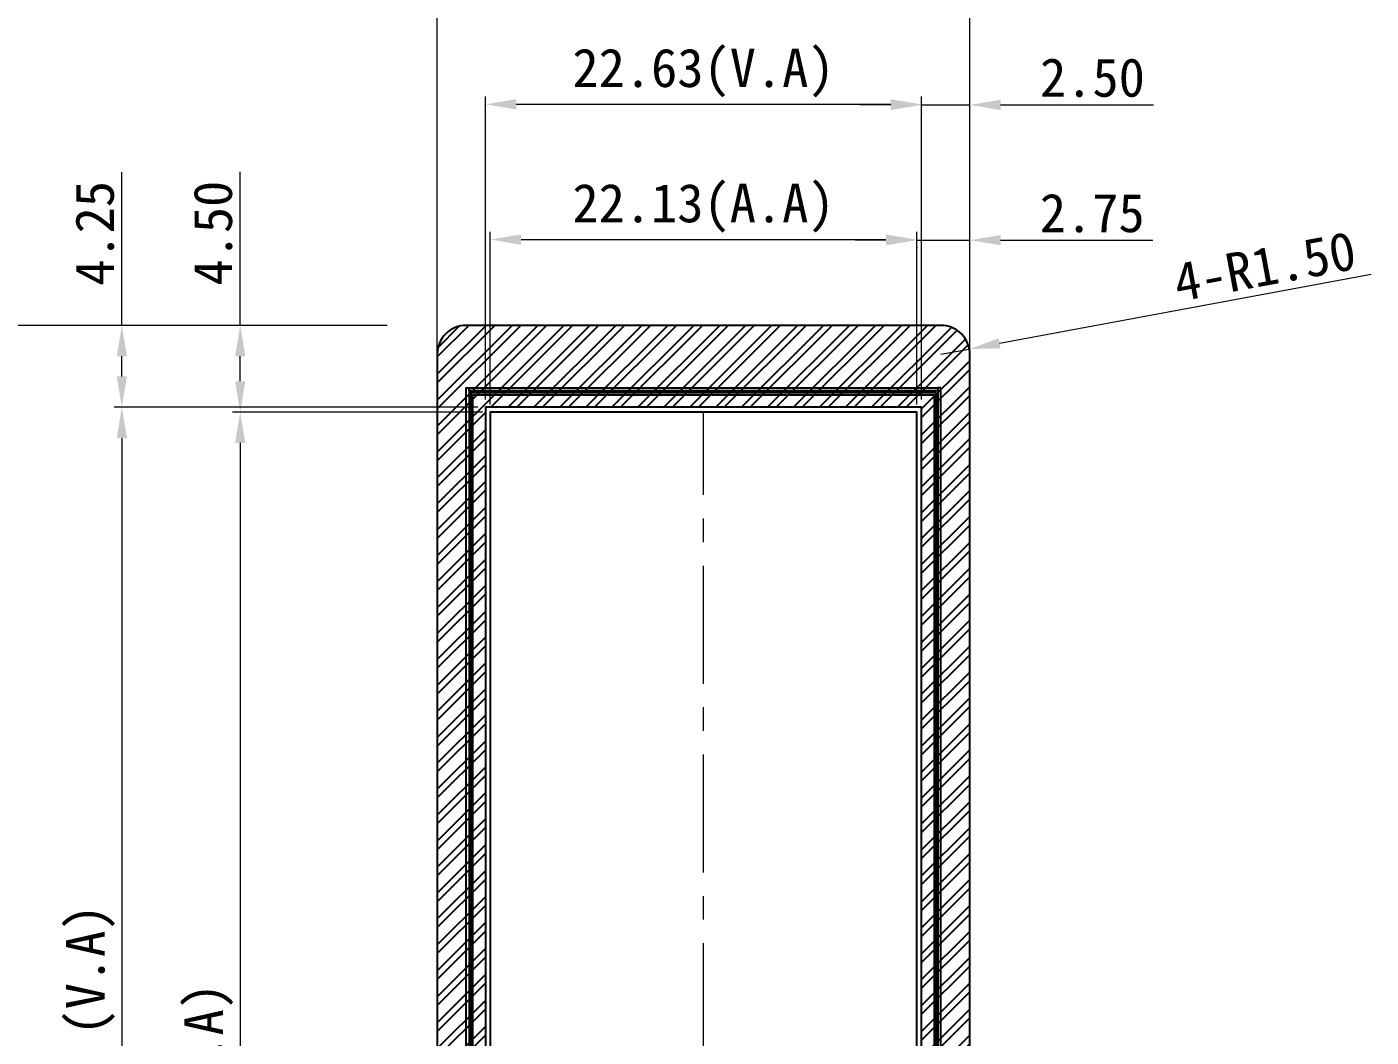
# Model space of a CAD drawing. Header units: millimetres. Extents: x -1946 to -1567, y 579 to 849.
# Drawn here: x -1867 to -1797.3, y 741.2 to 793.6 of the extents above; entities that cross this region are included whole.
import ezdxf

# ---------------------------------------------------------------- set-up
doc = ezdxf.new("R2010")
doc.units = ezdxf.units.MM
doc.header["$LTSCALE"] = 16.335
doc.header["$PDMODE"] = 3
doc.header["$PDSIZE"] = 0.3125
doc.linetypes.add('CENTER', pattern=[0.6, 0.375, -0.075, 0.075, -0.075])
doc.layers.get('0').update_dxf_attribs({"linetype": 'CONTINUOUS'})
doc.layers.get('Defpoints').update_dxf_attribs({"linetype": 'CONTINUOUS'})
doc.layers.add('center', color=1, linetype='CENTER', lineweight=9)
doc.layers.add('CF_line.drawing', color=3, linetype='CONTINUOUS')
doc.layers.add('铁框', color=142, linetype='CONTINUOUS')
doc.styles.add('C-E02$0$RT', font='ROMANT.SHX', dxfattribs={"bigfont": 'AllInOneBig.shx'})
doc.styles.add('ROMANS', font='romans.shx', dxfattribs={"bigfont": 'AllInOneBig.shx'})
doc.styles.add('宝明', font='simhei.ttf')
doc.dimstyles.new('STANDARD 03', dxfattribs={"dimscale": 0, "dimtxt": 1.5, "dimasz": 1.3, "dimexe": 0, "dimexo": 1, "dimgap": 0.5, "dimtad": 1, "dimzin": 0, "dimdsep": 46, "dimtxsty": 'ROMANS', "dimcen": 2, "dimclrd": 3, "dimclre": 3, "dimclrt": 3, "dimadec": 0, "dimazin": 0, "dimtfac": 1, "dimtmove": 0, "dimatfit": 3, "dimfxl": 0.8, "dimtolj": 1, "dimtzin": 0, "dimlwd": 9, "dimlwe": 9, "dimarcsym": 0})
doc.dimstyles.new('STANDARD 03$0', dxfattribs={"dimscale": 0, "dimtxt": 1.5, "dimasz": 1.3, "dimexe": 0.8, "dimexo": 0.5, "dimgap": 0.5, "dimtad": 1, "dimzin": 0, "dimdsep": 46, "dimtxsty": 'C-E02$0$RT', "dimcen": 1, "dimclrd": 3, "dimclre": 3, "dimclrt": 3, "dimadec": 0, "dimazin": 0, "dimtfac": 1, "dimtmove": 0, "dimatfit": 3, "dimfxl": 1, "dimtolj": 1, "dimtzin": 0, "dimlwd": -1, "dimarcsym": 0})

# ---------------------------------------------------------------- blocks, each defined once
blk = doc.blocks.new('*D22')
at = {"color": 3, "lineweight": 9, "transparency": 16777216}
for p, q in [((-1842.997, 774.022), (-1842.997, 782.978)), ((-1820.863, 774.022), (-1820.863, 782.978)), ((-1841.397, 782.578), (-1822.463, 782.578))]:
    blk.add_line(p, q, dxfattribs=at)
at = {"color": 3, "transparency": 16777216}
for points in [[(-1841.397, 782.845), (-1841.397, 782.312), (-1842.997, 782.578)], [(-1822.463, 782.845), (-1822.463, 782.312), (-1820.863, 782.578)]]:
    blk.add_solid(points, dxfattribs=at)
at = {"layer": 'Defpoints', "color": 0, "transparency": 16777216}
for p in [(-1820.863, 782.578), (-1842.997, 773.623), (-1820.863, 773.623)]:
    blk.add_point(p, dxfattribs=at)
at = {"color": 3, "transparency": 16777216, "insert": (-1831.93, 784.209), "char_height": 2, "attachment_point": 5, "style": '宝明'}
blk.add_mtext('\\A1;22.13(A.A)', dxfattribs=at)
blk = doc.blocks.new('*D11')
at = {"color": 3, "lineweight": 9, "transparency": 16777216}
for p, q in [((-1843.397, 773.623), (-1856.371, 773.623)), ((-1855.972, 772.023), (-1855.972, 702.311)), ((-1843.397, 700.711), (-1856.371, 700.711))]:
    blk.add_line(p, q, dxfattribs=at)
at = {"color": 3, "transparency": 16777216}
for points in [[(-1856.238, 772.023), (-1855.705, 772.023), (-1855.972, 773.623)], [(-1856.238, 702.311), (-1855.705, 702.311), (-1855.972, 700.711)]]:
    blk.add_solid(points, dxfattribs=at)
at = {"layer": 'Defpoints', "color": 0, "transparency": 16777216}
for p in [(-1842.997, 773.623), (-1855.972, 700.711), (-1842.997, 700.711)]:
    blk.add_point(p, dxfattribs=at)
at = {"color": 3, "transparency": 16777216, "insert": (-1857.602, 737.167), "char_height": 2, "attachment_point": 5, "rotation": 90, "style": '宝明'}
blk.add_mtext('\\A1;72.91(A.A)', dxfattribs=at)
blk = doc.blocks.new('*D14')
at = {"color": 3, "lineweight": 9, "transparency": 16777216}
for p, q in [((-1843.247, 774.272), (-1843.247, 790.003)), ((-1820.613, 774.272), (-1820.613, 790.003)), ((-1841.647, 789.603), (-1822.213, 789.603))]:
    blk.add_line(p, q, dxfattribs=at)
at = {"color": 3, "transparency": 16777216}
for points in [[(-1841.647, 789.87), (-1841.647, 789.336), (-1843.247, 789.603)], [(-1822.213, 789.87), (-1822.213, 789.336), (-1820.613, 789.603)]]:
    blk.add_solid(points, dxfattribs=at)
at = {"layer": 'Defpoints', "color": 0, "transparency": 16777216}
for p in [(-1820.613, 789.603), (-1843.247, 773.873), (-1820.613, 773.873)]:
    blk.add_point(p, dxfattribs=at)
at = {"color": 3, "transparency": 16777216, "insert": (-1831.93, 791.233), "char_height": 2, "attachment_point": 5, "style": '宝明'}
blk.add_mtext('\\A1;22.63(V.A)', dxfattribs=at)
blk = doc.blocks.new('*D15')
at = {"color": 3, "lineweight": 9, "transparency": 16777216}
for p, q in [((-1845.75, 776.185), (-1845.75, 799.661)), ((-1818.11, 775.857), (-1818.11, 799.661)), ((-1844.15, 799.261), (-1819.71, 799.261))]:
    blk.add_line(p, q, dxfattribs=at)
at = {"color": 3, "transparency": 16777216}
for points in [[(-1844.15, 799.528), (-1844.15, 798.994), (-1845.75, 799.261)], [(-1819.71, 799.528), (-1819.71, 798.994), (-1818.11, 799.261)]]:
    blk.add_solid(points, dxfattribs=at)
at = {"layer": 'Defpoints', "color": 0, "transparency": 16777216}
for p in [(-1818.11, 799.261), (-1845.75, 775.785), (-1818.11, 775.457)]:
    blk.add_point(p, dxfattribs=at)
at = {"color": 3, "transparency": 16777216, "insert": (-1831.93, 800.891), "char_height": 2, "attachment_point": 5, "style": '宝明'}
blk.add_mtext('\\A1;27.64%%P0.1(OD)', dxfattribs=at)
blk = doc.blocks.new('*D16')
at = {"color": 3, "lineweight": 9, "transparency": 16777216}
for p, q in [((-1843.647, 773.873), (-1862.515, 773.873)), ((-1862.115, 772.273), (-1862.115, 702.061)), ((-1843.647, 700.461), (-1862.515, 700.461))]:
    blk.add_line(p, q, dxfattribs=at)
at = {"color": 3, "transparency": 16777216}
for points in [[(-1862.381, 772.273), (-1861.848, 772.273), (-1862.115, 773.873)], [(-1862.381, 702.061), (-1861.848, 702.061), (-1862.115, 700.461)]]:
    blk.add_solid(points, dxfattribs=at)
at = {"layer": 'Defpoints', "color": 0, "transparency": 16777216}
for p in [(-1843.247, 773.873), (-1862.115, 700.461), (-1843.247, 700.461)]:
    blk.add_point(p, dxfattribs=at)
at = {"color": 3, "transparency": 16777216, "insert": (-1863.745, 737.167), "char_height": 2, "attachment_point": 5, "rotation": 90, "style": '宝明'}
blk.add_mtext('\\A1;73.41%%P0.1 (V.A)', dxfattribs=at)
blk = doc.blocks.new('*D17')
at = {"color": 3, "lineweight": 9, "transparency": 16777216}
for p, q in [((-1848.34, 778.122), (-1868.891, 778.122)), ((-1868.491, 697.812), (-1868.491, 776.522)), ((-1848.34, 696.212), (-1868.891, 696.212))]:
    blk.add_line(p, q, dxfattribs=at)
at = {"color": 3, "transparency": 16777216}
for points in [[(-1868.757, 776.522), (-1868.224, 776.522), (-1868.491, 778.122)], [(-1868.757, 697.812), (-1868.224, 697.812), (-1868.491, 696.212)]]:
    blk.add_solid(points, dxfattribs=at)
at = {"layer": 'Defpoints', "color": 0, "transparency": 16777216}
for p in [(-1868.491, 778.122), (-1847.94, 778.122), (-1847.94, 696.212)]:
    blk.add_point(p, dxfattribs=at)
at = {"color": 3, "transparency": 16777216, "insert": (-1870.121, 737.167), "char_height": 2, "attachment_point": 5, "rotation": 90, "style": '宝明'}
blk.add_mtext('\\A1;81.91%%P0.1 (OD)', dxfattribs=at)
blk = doc.blocks.new('*D18')
at = {"color": 3, "lineweight": 9, "transparency": 16777216}
for p, q in [((-1822.463, 782.547), (-1824.063, 782.547)), ((-1820.863, 782.547), (-1818.11, 782.547)), ((-1820.863, 782.179), (-1820.863, 782.147)), ((-1816.51, 782.547), (-1808.605, 782.547))]:
    blk.add_line(p, q, dxfattribs=at)
at = {"color": 3, "transparency": 16777216}
for points in [[(-1822.463, 782.813), (-1822.463, 782.28), (-1820.863, 782.547)], [(-1816.51, 782.813), (-1816.51, 782.28), (-1818.11, 782.547)]]:
    blk.add_solid(points, dxfattribs=at)
at = {"layer": 'Defpoints', "color": 0, "transparency": 16777216}
for p in [(-1820.863, 782.578), (-1818.11, 782.547), (-1818.11, 782.547)]:
    blk.add_point(p, dxfattribs=at)
at = {"color": 3, "transparency": 16777216, "insert": (-1811.758, 783.947), "char_height": 2, "attachment_point": 5, "style": '宝明'}
blk.add_mtext('\\A1;2.75', dxfattribs=at)
blk = doc.blocks.new('*D19')
at = {"color": 1, "lineweight": 9, "transparency": 16777216}
for p, q in [((-1822.213, 789.571), (-1823.813, 789.571)), ((-1820.613, 789.571), (-1818.11, 789.571)), ((-1820.613, 789.203), (-1820.613, 789.171)), ((-1816.51, 789.571), (-1808.583, 789.571))]:
    blk.add_line(p, q, dxfattribs=at)
at = {"color": 1, "transparency": 16777216}
for points in [[(-1822.213, 789.838), (-1822.213, 789.305), (-1820.613, 789.571)], [(-1816.51, 789.838), (-1816.51, 789.305), (-1818.11, 789.571)]]:
    blk.add_solid(points, dxfattribs=at)
at = {"layer": 'Defpoints', "color": 0, "transparency": 16777216}
for p in [(-1820.613, 789.603), (-1818.11, 789.571), (-1818.11, 789.571)]:
    blk.add_point(p, dxfattribs=at)
at = {"color": 1, "transparency": 16777216, "insert": (-1811.747, 790.982), "char_height": 2, "attachment_point": 5, "style": '宝明'}
blk.add_mtext('\\A1;2.50', dxfattribs=at)
blk = doc.blocks.new('*D20')
at = {"color": 1, "lineweight": 9, "transparency": 16777216}
for p, q in [((-1855.972, 778.122), (-1855.972, 786.105)), ((-1855.972, 775.223), (-1855.972, 776.522))]:
    blk.add_line(p, q, dxfattribs=at)
at = {"color": 1, "transparency": 16777216}
for points in [[(-1856.238, 776.522), (-1855.705, 776.522), (-1855.972, 778.122)], [(-1856.238, 775.223), (-1855.705, 775.223), (-1855.972, 773.623)]]:
    blk.add_solid(points, dxfattribs=at)
at = {"layer": 'Defpoints', "color": 0, "transparency": 16777216}
for p in [(-1855.972, 778.122), (-1855.972, 778.122), (-1855.972, 773.623)]:
    blk.add_point(p, dxfattribs=at)
at = {"color": 1, "transparency": 16777216, "insert": (-1857.383, 782.913), "char_height": 2, "attachment_point": 5, "rotation": 90, "style": '宝明'}
blk.add_mtext('\\A1;4.50', dxfattribs=at)
blk = doc.blocks.new('*D21')
at = {"color": 3, "lineweight": 9, "transparency": 16777216}
for p, q in [((-1862.115, 778.122), (-1862.115, 786.083)), ((-1862.115, 775.473), (-1862.115, 776.522))]:
    blk.add_line(p, q, dxfattribs=at)
at = {"color": 3, "transparency": 16777216}
for points in [[(-1862.381, 776.522), (-1861.848, 776.522), (-1862.115, 778.122)], [(-1862.381, 775.473), (-1861.848, 775.473), (-1862.115, 773.873)]]:
    blk.add_solid(points, dxfattribs=at)
at = {"layer": 'Defpoints', "color": 0, "transparency": 16777216}
for p in [(-1862.115, 778.122), (-1862.115, 778.122), (-1862.115, 773.873)]:
    blk.add_point(p, dxfattribs=at)
at = {"color": 3, "transparency": 16777216, "insert": (-1863.515, 782.902), "char_height": 2, "attachment_point": 5, "rotation": 90, "style": '宝明'}
blk.add_mtext('\\A1;4.25', dxfattribs=at)
blk = doc.blocks.new('*D31')
at = {"color": 3, "lineweight": 9, "transparency": 16777216}
for p, q in [((-1797.286, 780.767), (-1816.562, 777.187)), ((-1819.61, 776.622), (-1818.136, 776.895))]:
    blk.add_line(p, q, dxfattribs=at)
at = {"color": 3, "transparency": 16777216}
blk.add_solid([(-1816.611, 777.45), (-1816.514, 776.925), (-1818.136, 776.895)], dxfattribs=at)
at = {"layer": 'Defpoints', "color": 0, "transparency": 16777216}
for p in [(-1819.61, 776.622), (-1818.136, 776.895)]:
    blk.add_point(p, dxfattribs=at)
at = {"color": 3, "transparency": 16777216, "insert": (-1802.802, 781.178), "char_height": 2, "attachment_point": 5, "rotation": 10.51965, "style": '宝明'}
blk.add_mtext('\\A1;4-R1.50', dxfattribs=at)

msp = doc.modelspace()

# ---------------------------------------------------------------- hatches: boundary and pattern name
at = {"true_color": 0x000000}
h = msp.add_hatch(dxfattribs=at)
h.set_pattern_fill('ANSI32', color=18, scale=0.1)
h.paths.add_polyline_path([(-1818.11, 776.622, 0.414214), (-1819.61, 778.122), (-1844.25, 778.122, 0.414214), (-1845.75, 776.622), (-1845.75, 697.712, 0.414214), (-1844.25, 696.212), (-1819.61, 696.212, 0.414214), (-1818.11, 697.712)])
h.paths.add_polyline_path([(-1820.613, 700.461), (-1843.247, 700.461), (-1843.247, 773.873), (-1820.613, 773.873)], flags=16)

# ---------------------------------------------------------------- linework, layer by layer
at = {"color": 1}
for p, q in [((-1819.863, 774.623), (-1843.997, 774.623)), ((-1843.997, 774.623), (-1843.997, 697.011)), ((-1819.863, 697.011), (-1819.863, 774.623))]:
    msp.add_line(p, q, dxfattribs=at)
at = {"color": 251, "true_color": 0x636466}
msp.add_lwpolyline([(-1844.25, 696.212), (-1819.61, 696.212, 0.414214), (-1818.11, 697.712), (-1818.11, 776.622, 0.414214), (-1819.61, 778.122), (-1844.25, 778.122, 0.414214), (-1845.75, 776.622), (-1845.75, 697.712, 0.414214)], format="xyb", close=True, dxfattribs=at)
at = {"color": 1}
for points in [[(-1819.963, 700.011), (-1843.897, 700.011), (-1843.897, 774.523), (-1819.963, 774.523)], [(-1820.863, 700.711), (-1820.863, 773.623), (-1842.997, 773.623), (-1842.997, 700.711)]]:
    msp.add_lwpolyline(points, close=True, dxfattribs=at)
at = {"color": 251, "true_color": 0x636466}
msp.add_lwpolyline([(-1843.247, 700.461), (-1820.613, 700.461), (-1820.613, 773.873), (-1843.247, 773.873)], close=True, dxfattribs=at)
at = {"layer": 'center', "color": 1, "linetype": 'CENTER'}
msp.add_line((-1831.93, 700.711), (-1831.93, 773.623), dxfattribs=at)
at = {"layer": 'CF_line.drawing', "color": 5}
for p, q in [((-1819.863, 774.623), (-1843.997, 774.623)), ((-1843.997, 774.623), (-1843.997, 699.511)), ((-1819.863, 699.511), (-1819.863, 774.623))]:
    msp.add_line(p, q, dxfattribs=at)
at = {"layer": '铁框'}
for points in [[(-1844.097, 700.011), (-1844.247, 700.011), (-1844.247, 774.873), (-1844.097, 774.873)], [(-1844.097, 774.873), (-1819.763, 774.873), (-1819.763, 774.723), (-1844.097, 774.723)], [(-1819.613, 774.873), (-1819.763, 774.873), (-1819.763, 700.011), (-1819.613, 700.011)]]:
    msp.add_lwpolyline(points, close=True, dxfattribs=at)

# ---------------------------------------------------------------- dimensions: what is measured, and where the dimension line sits
for base, p1, p2, text, override, picture, middle in [((-1818.11, 799.261), (-1845.75, 775.785), (-1818.11, 775.457), '<>%%P0.1(OD)', {"dimscale": 1, "dimtxt": 2, "dimasz": 1.6, "dimexe": 0.3998, "dimexo": 0.3998, "dimgap": 0.3998, "dimdec": 2, "dimtxsty": '宝明', "dimcen": 2, "dimfxl": 0.8, "dimlwd": 9, "dimlwe": 9}, '*D15', (-1831.93, 800.891)), ((-1820.613, 789.603), (-1843.247, 773.873), (-1820.613, 773.873), '<>(V.A)', {"dimscale": 1, "dimtxt": 2, "dimasz": 1.6, "dimexe": 0.3998, "dimexo": 0.3998, "dimgap": 0.3998, "dimtxsty": '宝明', "dimcen": 2, "dimfxl": 0.8, "dimlwd": 9, "dimlwe": 9}, '*D14', (-1831.93, 791.233)), ((-1820.863, 782.578), (-1842.997, 773.623), (-1820.863, 773.623), '<>(A.A)', {"dimscale": 1, "dimtxt": 2, "dimasz": 1.6, "dimexe": 0.3998, "dimexo": 0.3998, "dimgap": 0.3998, "dimtxsty": '宝明', "dimcen": 2, "dimfxl": 0.8, "dimlwd": 9, "dimlwe": 9}, '*D22', (-1831.93, 784.209))]:
    dim = msp.add_linear_dim(base=base, p1=p1, p2=p2, text=text, dimstyle='STANDARD 03$0', override=override)
    dim.commit()
    dim.dimension.update_dxf_attribs({"geometry": picture, "text_midpoint": middle})
at = {"color": 1}
dim = msp.add_linear_dim(base=(-1818.11, 789.571), p1=(-1820.613, 789.603), p2=(-1818.11, 789.571), dimstyle='STANDARD 03$0', override={"dimscale": 1, "dimtxt": 2, "dimasz": 1.6, "dimexe": 0.3998, "dimexo": 0.3998, "dimgap": 0.3998, "dimtxsty": '宝明', "dimcen": 2, "dimclrd": 1, "dimclre": 1, "dimclrt": 1, "dimfxl": 0.8, "dimlwd": 9, "dimlwe": 9}, dxfattribs=at)
dim.commit()
dim.dimension.update_dxf_attribs({"geometry": '*D19', "text_midpoint": (-1811.747, 790.982)})
dim = msp.add_linear_dim(base=(-1862.115, 778.122), p1=(-1862.115, 773.873), p2=(-1862.115, 778.122), angle=90, dimstyle='STANDARD 03$0', override={"dimscale": 1, "dimtxt": 2, "dimasz": 1.6, "dimexe": 0.3998, "dimexo": 0.3998, "dimgap": 0.3998, "dimtxsty": '宝明', "dimcen": 2, "dimfxl": 0.8, "dimlwd": 9, "dimlwe": 9})
dim.commit()
dim.dimension.update_dxf_attribs({"geometry": '*D21', "text_midpoint": (-1863.515, 782.902)})
dim = msp.add_linear_dim(base=(-1855.972, 778.122), p1=(-1855.972, 773.623), p2=(-1855.972, 778.122), angle=90, dimstyle='STANDARD 03$0', override={"dimscale": 1, "dimtxt": 2, "dimasz": 1.6, "dimexe": 0.3998, "dimexo": 0.3998, "dimgap": 0.3998, "dimtxsty": '宝明', "dimcen": 2, "dimclrd": 1, "dimclre": 1, "dimclrt": 1, "dimfxl": 0.8, "dimlwd": 9, "dimlwe": 9}, dxfattribs=at)
dim.commit()
dim.dimension.update_dxf_attribs({"geometry": '*D20', "text_midpoint": (-1857.383, 782.913)})
dim = msp.add_linear_dim(base=(-1818.11, 782.547), p1=(-1820.863, 782.578), p2=(-1818.11, 782.547), dimstyle='STANDARD 03$0', override={"dimscale": 1, "dimtxt": 2, "dimasz": 1.6, "dimexe": 0.3998, "dimexo": 0.3998, "dimgap": 0.3998, "dimtxsty": '宝明', "dimcen": 2, "dimfxl": 0.8, "dimlwd": 9, "dimlwe": 9})
dim.commit()
dim.dimension.update_dxf_attribs({"geometry": '*D18', "text_midpoint": (-1811.758, 783.947)})
dim = msp.add_radius_dim(center=(-1819.61, 776.622), mpoint=(-1818.136, 776.895), text='4-<>', dimstyle='STANDARD 03', override={"dimscale": 1, "dimtxt": 2, "dimasz": 1.6, "dimexe": 0.3998, "dimexo": 0.3998, "dimgap": 0.3998, "dimtxsty": '宝明'})
dim.commit()
dim.dimension.update_dxf_attribs({"geometry": '*D31', "text_midpoint": (-1802.545, 779.79), "dimtype": 164})
dim = msp.add_linear_dim(base=(-1868.491, 778.122), p1=(-1847.94, 696.212), p2=(-1847.94, 778.122), angle=90, text='<>%%P0.1 (OD)', dimstyle='STANDARD 03$0', override={"dimscale": 1, "dimtxt": 2, "dimasz": 1.6, "dimexe": 0.3998, "dimexo": 0.3998, "dimgap": 0.3998, "dimtxsty": '宝明', "dimcen": 2, "dimfxl": 0.8, "dimlwd": 9, "dimlwe": 9})
dim.commit()
dim.dimension.update_dxf_attribs({"geometry": '*D17', "text_midpoint": (-1870.121, 737.167)})
for base, p1, p2, text, picture, middle in [((-1862.115, 700.461), (-1843.247, 773.873), (-1843.247, 700.461), '<>%%P0.1 (V.A)', '*D16', (-1862.115, 737.167)), ((-1855.972, 700.711), (-1842.997, 773.623), (-1842.997, 700.711), '<>(A.A)', '*D11', (-1855.972, 737.167))]:
    dim = msp.add_linear_dim(base=base, p1=p1, p2=p2, angle=90, text=text, dimstyle='STANDARD 03$0', override={"dimscale": 1, "dimtxt": 2, "dimasz": 1.6, "dimexe": 0.3998, "dimexo": 0.3998, "dimgap": 0.3998, "dimtxsty": '宝明', "dimcen": 2, "dimfxl": 0.8, "dimlwd": 9, "dimlwe": 9})
    dim.commit()
    dim.dimension.update_dxf_attribs({"geometry": picture, "text_midpoint": middle, "dimtype": 160})

doc.saveas('drawing.dxf')
